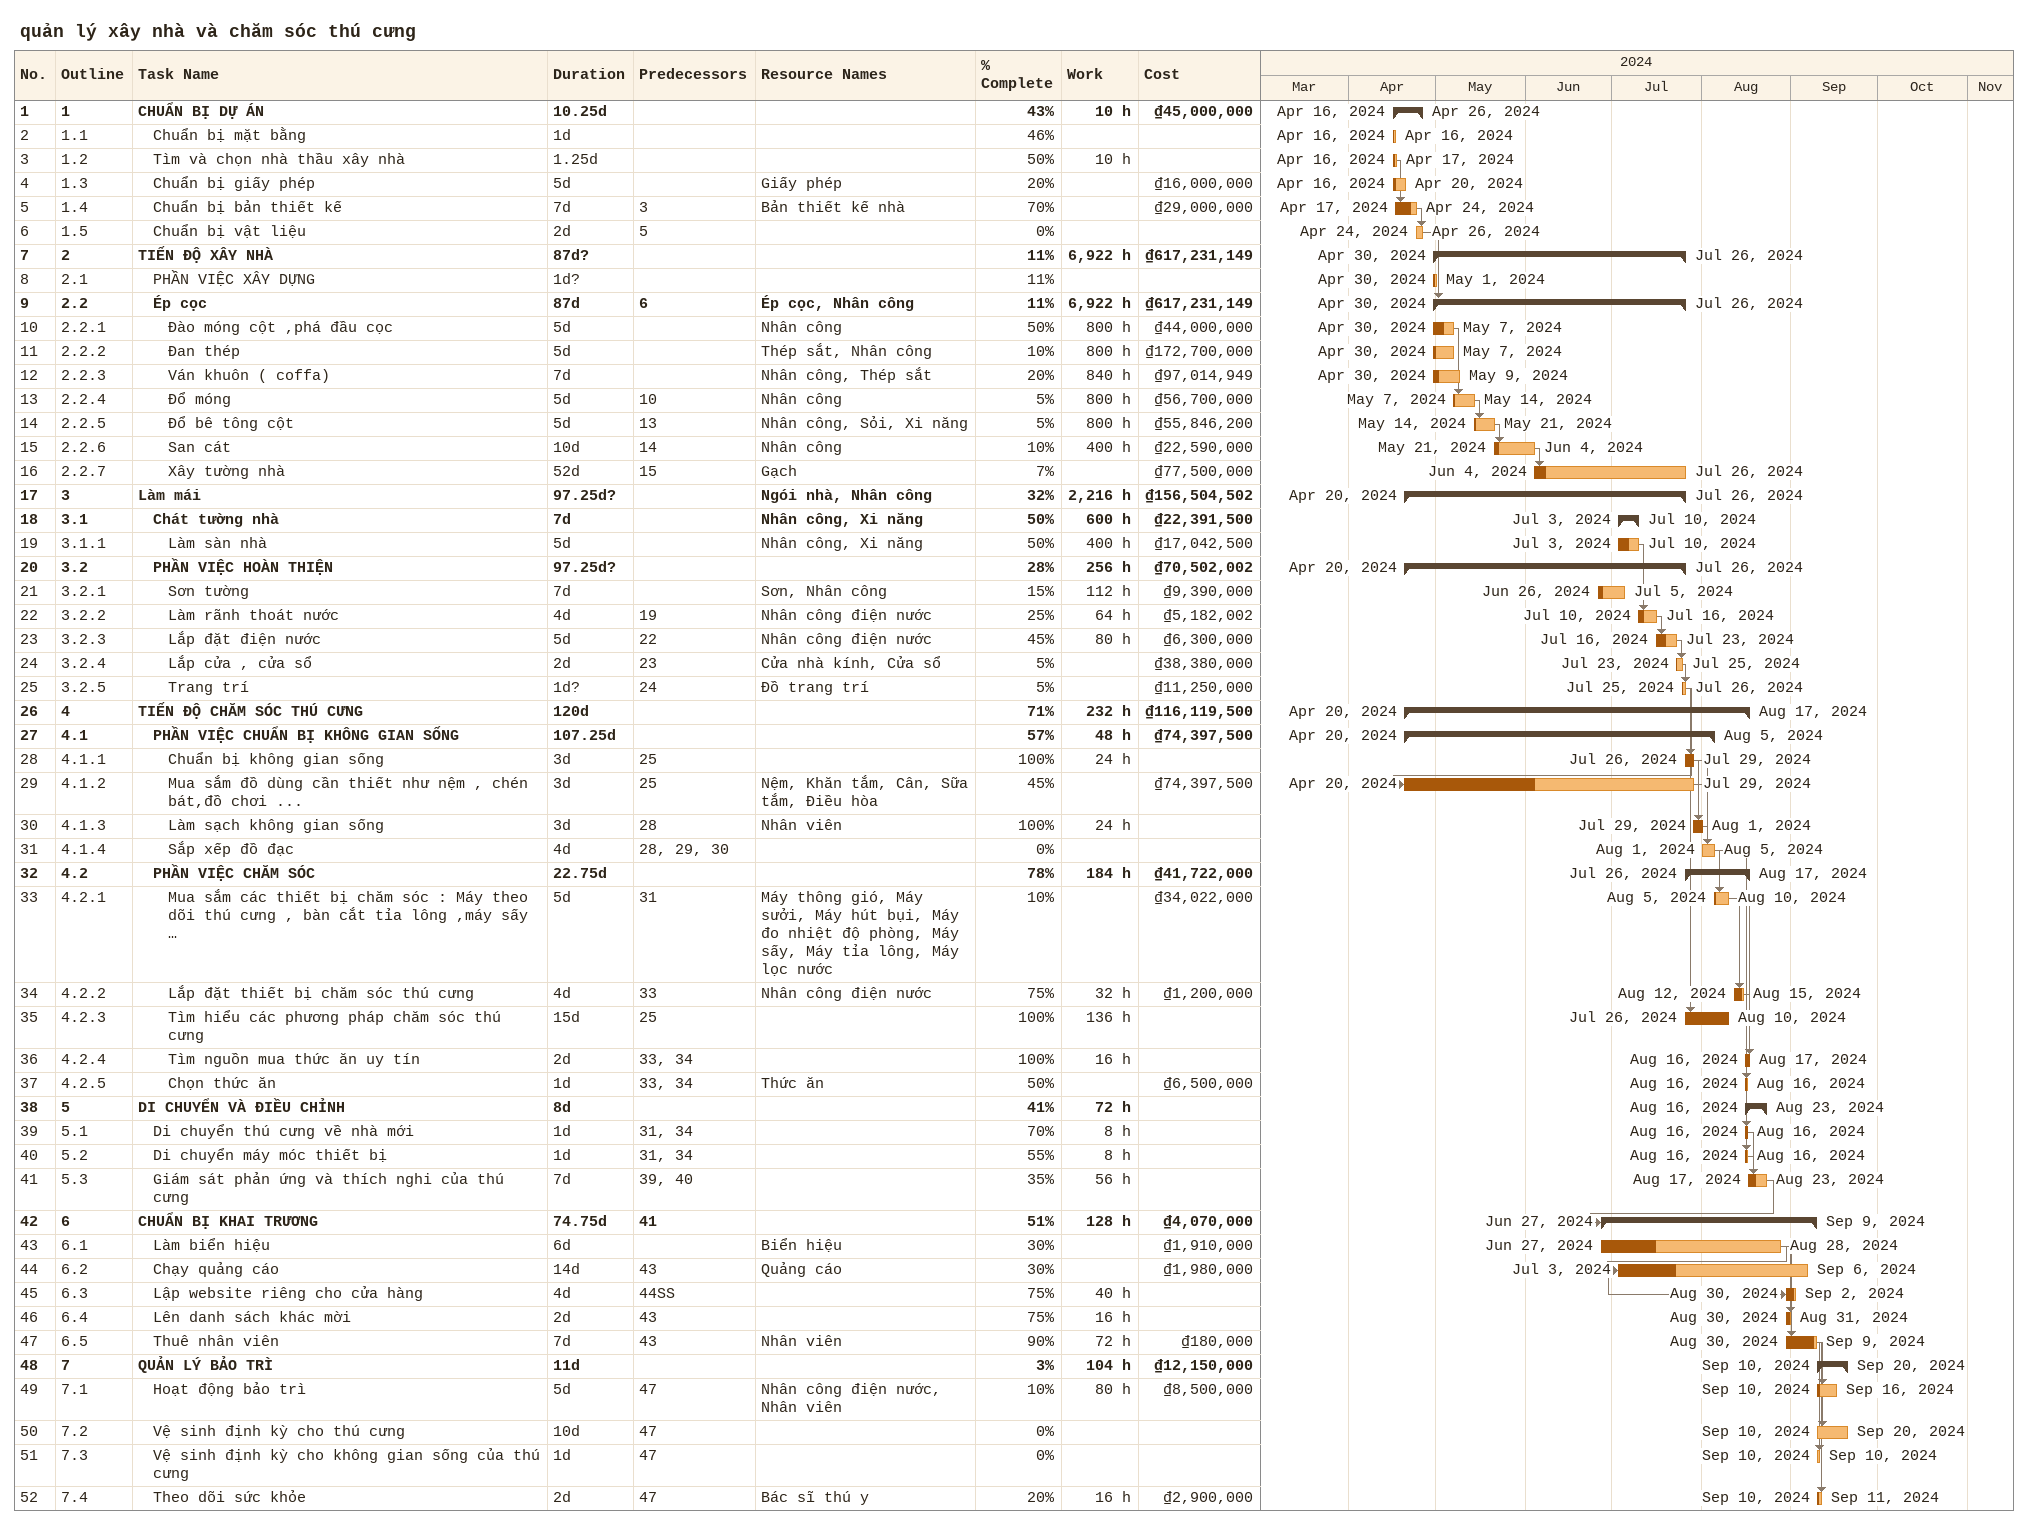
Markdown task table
quản lý xây nhà và chăm sóc thú cưng

| ID | WBS | Task | Duration | Start | Finish | Predecessors | Resources | % complete | Work (h) | Cost (₫) |
|---|---|---|---|---|---|---|---|---|---|---|
| 1 | 1 | **CHUẨN BỊ DỰ ÁN** | 10.25d | 2024-04-16 | 2024-04-26 |  |  | 43 | 10 | 45000000 |
| 2 | 1.1 | Chuẩn bị mặt bằng | 1d | 2024-04-16 | 2024-04-16 |  |  | 46 |  |  |
| 3 | 1.2 | Tìm và chọn nhà thầu xây nhà | 1.25d | 2024-04-16 | 2024-04-17 |  |  | 50 | 10 |  |
| 4 | 1.3 | Chuẩn bị giấy phép | 5d | 2024-04-16 | 2024-04-20 |  | Giấy phép | 20 |  | 16000000 |
| 5 | 1.4 | Chuẩn bị bản thiết kế | 7d | 2024-04-17 | 2024-04-24 | 3 | Bản thiết kế nhà | 70 |  | 29000000 |
| 6 | 1.5 | Chuẩn bị vật liệu | 2d | 2024-04-24 | 2024-04-26 | 5 |  | 0 |  |  |
| 7 | 2 | **TIẾN ĐỘ XÂY NHÀ** | 87d? | 2024-04-30 | 2024-07-26 |  |  | 11 | 6922 | 617231149 |
| 8 | 2.1 | PHẦN VIỆC XÂY DỰNG | 1d? | 2024-04-30 | 2024-05-01 |  |  | 11 |  |  |
| 9 | 2.2 | **Ép cọc** | 87d | 2024-04-30 | 2024-07-26 | 6 | Ép cọc, Nhân công | 11 | 6922 | 617231149 |
| 10 | 2.2.1 | Đào móng cột ,phá đầu cọc | 5d | 2024-04-30 | 2024-05-07 |  | Nhân công | 50 | 800 | 44000000 |
| 11 | 2.2.2 | Đan thép | 5d | 2024-04-30 | 2024-05-07 |  | Thép sắt, Nhân công | 10 | 800 | 172700000 |
| 12 | 2.2.3 | Ván khuôn ( coffa) | 7d | 2024-04-30 | 2024-05-09 |  | Nhân công, Thép sắt | 20 | 840 | 97014949 |
| 13 | 2.2.4 | Đổ móng | 5d | 2024-05-07 | 2024-05-14 | 10 | Nhân công | 5 | 800 | 56700000 |
| 14 | 2.2.5 | Đổ bê tông cột | 5d | 2024-05-14 | 2024-05-21 | 13 | Nhân công, Sỏi, Xi năng | 5 | 800 | 55846200 |
| 15 | 2.2.6 | San cát | 10d | 2024-05-21 | 2024-06-04 | 14 | Nhân công | 10 | 400 | 22590000 |
| 16 | 2.2.7 | Xây tường nhà | 52d | 2024-06-04 | 2024-07-26 | 15 | Gạch | 7 |  | 77500000 |
| 17 | 3 | **Làm mái** | 97.25d? | 2024-04-20 | 2024-07-26 |  | Ngói nhà, Nhân công | 32 | 2216 | 156504502 |
| 18 | 3.1 | **Chát tường nhà** | 7d | 2024-07-03 | 2024-07-10 |  | Nhân công, Xi năng | 50 | 600 | 22391500 |
| 19 | 3.1.1 | Làm sàn nhà | 5d | 2024-07-03 | 2024-07-10 |  | Nhân công, Xi năng | 50 | 400 | 17042500 |
| 20 | 3.2 | **PHẦN VIỆC HOÀN THIỆN** | 97.25d? | 2024-04-20 | 2024-07-26 |  |  | 28 | 256 | 70502002 |
| 21 | 3.2.1 | Sơn tường | 7d | 2024-06-26 | 2024-07-05 |  | Sơn, Nhân công | 15 | 112 | 9390000 |
| 22 | 3.2.2 | Làm rãnh thoát nước | 4d | 2024-07-10 | 2024-07-16 | 19 | Nhân công điện nước | 25 | 64 | 5182002 |
| 23 | 3.2.3 | Lắp đặt điện nước | 5d | 2024-07-16 | 2024-07-23 | 22 | Nhân công điện nước | 45 | 80 | 6300000 |
| 24 | 3.2.4 | Lắp cửa , cửa sổ | 2d | 2024-07-23 | 2024-07-25 | 23 | Cửa nhà kính, Cửa sổ | 5 |  | 38380000 |
| 25 | 3.2.5 | Trang trí | 1d? | 2024-07-25 | 2024-07-26 | 24 | Đồ trang trí | 5 |  | 11250000 |
| 26 | 4 | **TIẾN ĐỘ CHĂM SÓC THÚ CƯNG** | 120d | 2024-04-20 | 2024-08-17 |  |  | 71 | 232 | 116119500 |
| 27 | 4.1 | **PHẦN VIỆC CHUẨN BỊ KHÔNG GIAN SỐNG** | 107.25d | 2024-04-20 | 2024-08-05 |  |  | 57 | 48 | 74397500 |
| 28 | 4.1.1 | Chuẩn bị không gian sống | 3d | 2024-07-26 | 2024-07-29 | 25 |  | 100 | 24 |  |
| 29 | 4.1.2 | Mua sắm đồ dùng cần thiết như nệm , chén bát,đồ chơi ... | 3d | 2024-04-20 | 2024-07-29 | 25 | Nệm, Khăn tắm, Cân, Sữa tắm, Điều hòa | 45 |  | 74397500 |
| 30 | 4.1.3 | Làm sạch không gian sống | 3d | 2024-07-29 | 2024-08-01 | 28 | Nhân viên | 100 | 24 |  |
| 31 | 4.1.4 | Sắp xếp đồ đạc | 4d | 2024-08-01 | 2024-08-05 | 28, 29, 30 |  | 0 |  |  |
| 32 | 4.2 | **PHẦN VIỆC CHĂM SÓC** | 22.75d | 2024-07-26 | 2024-08-17 |  |  | 78 | 184 | 41722000 |
| 33 | 4.2.1 | Mua sắm các thiết bị chăm sóc : Máy theo dõi thú cưng , bàn cắt tỉa lông ,máy sấy … | 5d | 2024-08-05 | 2024-08-10 | 31 | Máy thông gió, Máy sưởi, Máy hút bụi, Máy đo nhiệt độ phòng, Máy sấy, Máy tỉa lông, Máy lọc nước | 10 |  | 34022000 |
| 34 | 4.2.2 | Lắp đặt thiết bị chăm sóc thú cưng | 4d | 2024-08-12 | 2024-08-15 | 33 | Nhân công điện nước | 75 | 32 | 1200000 |
| 35 | 4.2.3 | Tìm hiểu các phương pháp chăm sóc thú cưng | 15d | 2024-07-26 | 2024-08-10 | 25 |  | 100 | 136 |  |
| 36 | 4.2.4 | Tìm nguồn mua thức ăn uy tín | 2d | 2024-08-16 | 2024-08-17 | 33, 34 |  | 100 | 16 |  |
| 37 | 4.2.5 | Chọn thức ăn | 1d | 2024-08-16 | 2024-08-16 | 33, 34 | Thức ăn | 50 |  | 6500000 |
| 38 | 5 | **DI CHUYỂN VÀ ĐIỀU CHỈNH** | 8d | 2024-08-16 | 2024-08-23 |  |  | 41 | 72 |  |
| 39 | 5.1 | Di chuyển thú cưng về nhà mới | 1d | 2024-08-16 | 2024-08-16 | 31, 34 |  | 70 | 8 |  |
| 40 | 5.2 | Di chuyển máy móc thiết bị | 1d | 2024-08-16 | 2024-08-16 | 31, 34 |  | 55 | 8 |  |
| 41 | 5.3 | Giám sát phản ứng và thích nghi của thú cưng | 7d | 2024-08-17 | 2024-08-23 | 39, 40 |  | 35 | 56 |  |
| 42 | 6 | **CHUẨN BỊ KHAI TRƯƠNG** | 74.75d | 2024-06-27 | 2024-09-09 | 41 |  | 51 | 128 | 4070000 |
| 43 | 6.1 | Làm biển hiệu | 6d | 2024-06-27 | 2024-08-28 |  | Biển hiệu | 30 |  | 1910000 |
| 44 | 6.2 | Chạy quảng cáo | 14d | 2024-07-03 | 2024-09-06 | 43 | Quảng cáo | 30 |  | 1980000 |
| 45 | 6.3 | Lập website riêng cho cửa hàng | 4d | 2024-08-30 | 2024-09-02 | 44SS |  | 75 | 40 |  |
| 46 | 6.4 | Lên danh sách khác mời | 2d | 2024-08-30 | 2024-08-31 | 43 |  | 75 | 16 |  |
| 47 | 6.5 | Thuê nhân viên | 7d | 2024-08-30 | 2024-09-09 | 43 | Nhân viên | 90 | 72 | 180000 |
| 48 | 7 | **QUẢN LÝ BẢO TRÌ** | 11d | 2024-09-10 | 2024-09-20 |  |  | 3 | 104 | 12150000 |
| 49 | 7.1 | Hoạt động bảo trì | 5d | 2024-09-10 | 2024-09-16 | 47 | Nhân công điện nước, Nhân viên | 10 | 80 | 8500000 |
| 50 | 7.2 | Vệ sinh định kỳ cho thú cưng | 10d | 2024-09-10 | 2024-09-20 | 47 |  | 0 |  |  |
| 51 | 7.3 | Vệ sinh định kỳ cho không gian sống của thú cưng | 1d | 2024-09-10 | 2024-09-10 | 47 |  | 0 |  |  |
| 52 | 7.4 | Theo dõi sức khỏe | 2d | 2024-09-10 | 2024-09-11 | 47 | Bác sĩ thú y | 20 | 16 | 2900000 |
